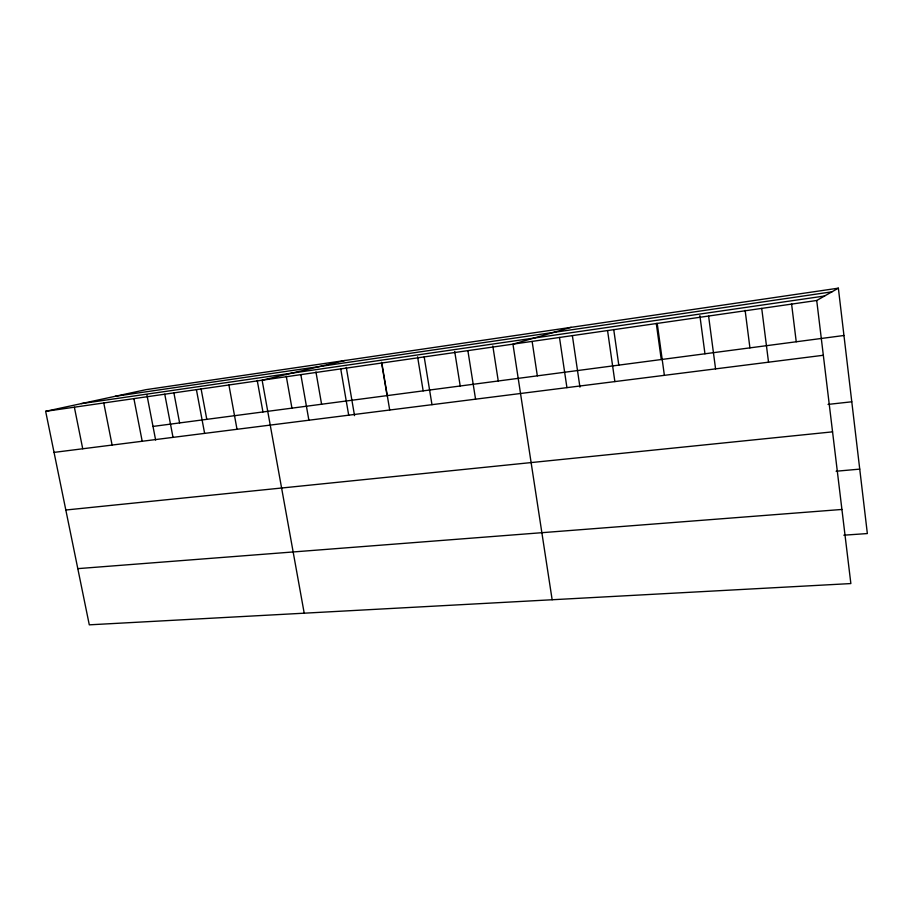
<?xml version="1.0" encoding="UTF-8"?>
<svg xmlns="http://www.w3.org/2000/svg" width="913" height="913" viewBox="0 0 913 913"><rect width="100%" height="100%" fill="white"/><g stroke="black" fill="none" stroke-linecap="round" stroke-linejoin="round"><path stroke-width="1.37" d="M816.724 300.491L850.859 583.567L89.291 624.834L45.65 411.318L816.724 300.491L838.362 288.166L867.35 533.557L843.817 535.189M571.15 327.333L512.958 344.155L552.148 599.75M345.091 360.487L262.122 380.207L304.212 613.194M45.65 411.318L145.897 389.68L838.362 288.166M115.3 396.288L831.914 291.84M81.314 403.626L824.587 296.006M152.996 426.428L843.954 335.493M54.05 452.392L823.332 355.271M828.034 404.413L851.783 401.788M65.816 510.013L832.565 431.849M836.103 471.234L859.738 469.122M77.799 568.639L841.923 509.454M74.364 407.187L82.729 448.774M103.774 402.964L112.105 445.065M133.903 398.627L142.2 441.264M146.959 395.124L155.632 440.043M164.762 394.199L173.025 437.373M173.858 392.658L179.61 422.924M196.409 389.646L204.626 433.378M201.065 388.744L206.794 419.341M228.821 384.499L237.015 429.293M257.226 380.401L262.944 411.957M286.26 376.224L291.943 408.134M300.845 374.638L308.891 420.22M315.944 371.956L321.593 404.242M340.732 368.909L348.698 415.187M346.267 367.334L354.541 415.643M381.828 362.997L389.703 410.017M381.486 362.267L387.078 395.614M417.595 356.823L423.164 390.867M424.191 356.915L431.975 404.676M467.878 350.626L475.559 399.175M454.697 351.482L460.209 385.994M492.815 345.981L498.258 380.983M532.142 341.485L537.335 375.848M559.486 337.456L566.927 387.637M572.383 335.699L579.938 387.135M607.556 330.552L614.86 381.588M613.719 329.49L618.797 365.12M657.223 323.419L664.379 375.334M656.276 323.373L661.263 359.539M699.883 315.658L704.962 353.788M708.591 316.035L715.575 368.875M745.122 310.329L749.927 347.864M761.727 308.4L768.529 362.187M791.548 303.652L796.239 341.77"/></g></svg>
